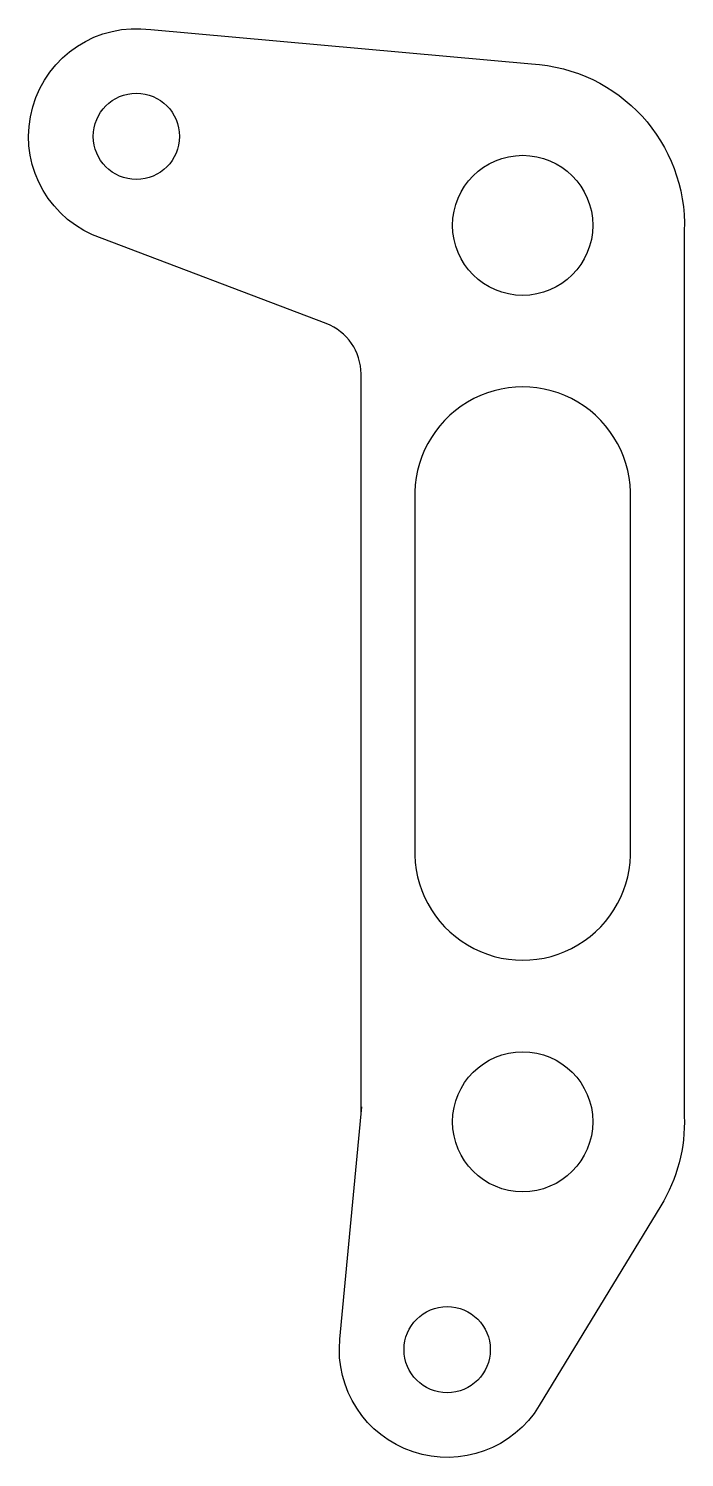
# Model space of a CAD drawing. Header units: inches. Extents: x 0 to 12.2, y 0 to 26.5.
import ezdxf

# ---------------------------------------------------------------- set-up
doc = ezdxf.new("R2010")
doc.units = ezdxf.units.IN
doc.header["$MEASUREMENT"] = 0
doc.layers.add('部品', color=2, linetype='Continuous')

msp = doc.modelspace()

# ---------------------------------------------------------------- linework, layer by layer
at = {"layer": '部品'}
msp.add_lwpolyline([(6.167, 6.389), (6.167, 20.107, 0.311458), (5.523, 21.042), (1.188, 22.688, -0.867446), (2.269, 26.499), (9.327, 25.861, -0.408671), (12.164, 22.761), (12.164, 6.333, -0.146308), (11.729, 4.67), (9.474, 0.961, -0.797538), (5.774, 2.195), (6.179, 6.509)], format="xyb", dxfattribs=at)
msp.add_lwpolyline([(11.164, 11.314), (11.164, 17.78, 1.043551), (7.167, 17.78), (7.167, 11.314, 1.043551)], format="xyb", close=True, dxfattribs=at)
for centre, radius in [((2, 24.517), 0.8), ((9.166, 22.865), 1.3), ((9.166, 6.229), 1.3), ((7.765, 2), 0.8)]:
    msp.add_circle(centre, radius, dxfattribs=at)

doc.saveas('drawing.dxf')
